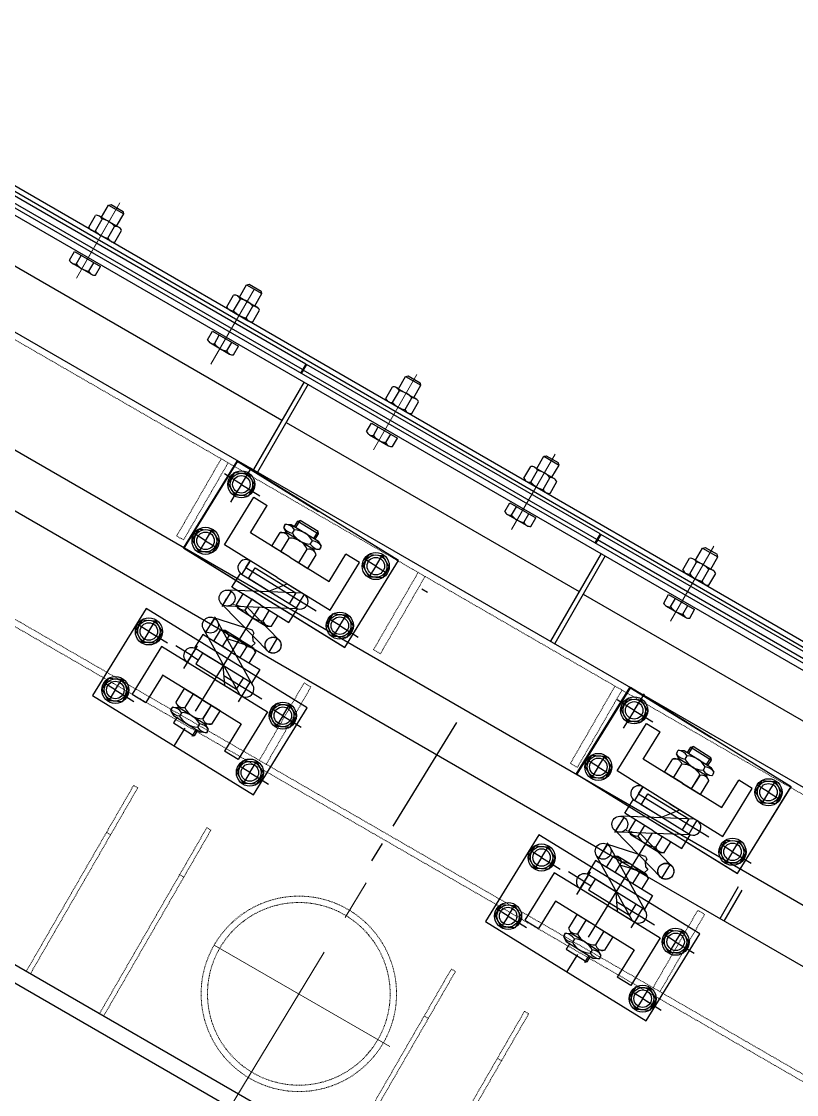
# Model space of a CAD drawing. Header units: millimetres. Extents: x 2827 to 6143, y 72 to 478.
# Drawn here: x 2987.1 to 3108.5, y 269.3 to 437.4 of the extents above; entities that cross this region are included whole.
import ezdxf

# ---------------------------------------------------------------- set-up
doc = ezdxf.new("R2010")
doc.units = ezdxf.units.MM
for name, pattern in [('ACAD_ISO02W100', [15, 12, -3]), ('CENTER', [50.8, 31.75, -6.35, 6.35, -6.35]), ('CENTER2', [28.575, 19.05, -3.175, 3.175, -3.175]), ('HIDDEN', [0.2, 0.1, -0.1])]:
    doc.linetypes.add(name, pattern=pattern)
for name, color, linetype, lineweight in [('中心线', 1, 'CENTER', 13), ('图层1', 1, 'CENTER2', 25), ('图层2', 160, 'Continuous', 25), ('尺寸线', 22, 'Continuous', 13), ('粗实线层', 7, 'Continuous', 35), ('虚线', 8, 'ACAD_ISO02W100', 13)]:
    doc.layers.add(name, color=color, linetype=linetype, lineweight=lineweight)

msp = doc.modelspace()

# ---------------------------------------------------------------- linework, layer by layer
at = {"color": 7, "linetype": 'Continuous'}
for p, q in [((3311.38, 222.77), (2940.38, 437.17)), ((3311.74, 223.43), (2941.4, 437.44)), ((2938.08, 435.9), (3310.4, 221.03)), ((2937.58, 435.04), (3309.9, 220.16)), ((3301.99, 206.4), (2916.79, 428.71)), ((3031.63, 383.76), (2985.63, 410.32)), ((3031.13, 382.9), (2985.13, 409.45)), ((2999.61, 406.76), (3000.71, 408.67)), ((3000.71, 408.67), (3001.12, 408.77)), ((3000.71, 408.67), (3003.1, 407.32)), ((3001.12, 408.77), (3002.99, 407.69)), ((2997.62, 405.23), (2998.67, 407.06)), ((2999.31, 406.93), (3002.32, 405.19)), ((3001.99, 405.38), (3003.1, 407.32)), ((3003.1, 407.32), (3002.99, 407.69)), ((2998.68, 404.62), (2999.73, 406.45)), ((3000.63, 403.49), (3001.68, 405.32)), ((2998.04, 404.75), (3001.06, 403.01)), ((3001.69, 402.88), (3002.75, 404.71)), ((2982, 401.46), (3027.9, 374.97)), ((2994.6, 400.05), (2995.38, 401.39)), ((2995.38, 401.39), (2999.45, 399.04)), ((2995.67, 399.44), (2996.44, 400.78)), ((2995.03, 399.57), (2998.05, 397.83)), ((2997.62, 398.32), (2998.39, 399.65)), ((2998.68, 397.7), (2999.45, 399.04)), ((3293.99, 192.54), (2941.91, 395.73)), ((3021.25, 394.27), (3022.35, 396.18)), ((3022.35, 396.18), (3022.76, 396.28)), ((3022.35, 396.18), (3024.75, 394.83)), ((3022.76, 396.28), (3024.64, 395.2)), ((3024.75, 394.83), (3024.64, 395.2)), ((3019.26, 392.74), (3020.32, 394.57)), ((3020.32, 392.13), (3021.38, 393.95)), ((3020.95, 394.44), (3023.96, 392.7)), ((3023.63, 392.89), (3024.75, 394.83)), ((3019.69, 392.25), (3022.7, 390.51)), ((3022.27, 391), (3023.33, 392.83)), ((3023.34, 390.39), (3024.39, 392.22)), ((3082.12, 305.18), (2936.83, 389.1)), ((3016.25, 387.56), (3017.02, 388.9)), ((3017.02, 388.9), (3021.1, 386.55)), ((3016.68, 387.08), (3019.69, 385.34)), ((3017.31, 386.95), (3018.08, 388.29)), ((3019.26, 385.82), (3020.03, 387.16)), ((3020.32, 385.21), (3021.1, 386.55)), ((3031.63, 383.76), (3030.82, 382.35)), ((3031.74, 383.7), (3030.93, 382.29)), ((3077.74, 357.14), (3031.74, 383.7)), ((3077.24, 356.27), (3031.24, 382.83)), ((3046.16, 379.89), (3047.26, 381.8)), ((3047.26, 381.8), (3047.67, 381.91)), ((3047.26, 381.8), (3049.66, 380.45)), ((3047.67, 381.91), (3049.55, 380.82)), ((3031.36, 380.97), (3023.43, 367.23)), ((3032.01, 380.6), (3024.08, 366.85)), ((3044.17, 378.36), (3045.23, 380.19)), ((3045.86, 380.06), (3048.87, 378.33)), ((3048.54, 378.52), (3049.66, 380.45)), ((3049.66, 380.45), (3049.55, 380.82)), ((3045.23, 377.75), (3046.29, 379.58)), ((3047.18, 376.62), (3048.24, 378.45)), ((3044.6, 377.88), (3047.61, 376.14)), ((3048.24, 376.01), (3049.3, 377.84)), ((3028.55, 374.6), (3074.45, 348.11)), ((3041.16, 373.19), (3041.93, 374.52)), ((3041.93, 374.52), (3046.01, 372.17)), ((3042.22, 372.57), (3042.99, 373.91)), ((3041.59, 372.7), (3044.6, 370.96)), ((3044.17, 371.45), (3044.94, 372.79)), ((3045.23, 370.83), (3046.01, 372.17)), ((3067.81, 367.4), (3068.91, 369.31)), ((3068.91, 369.31), (3069.32, 369.41)), ((3068.91, 369.31), (3071.31, 367.95)), ((3069.32, 369.41), (3071.2, 368.33)), ((3071.31, 367.95), (3071.2, 368.33)), ((3065.82, 365.87), (3066.88, 367.7)), ((3066.88, 365.25), (3067.94, 367.08)), ((3067.51, 367.57), (3070.53, 365.83)), ((3070.19, 366.02), (3071.31, 367.95)), ((3066.25, 365.38), (3069.26, 363.64)), ((3068.83, 364.13), (3069.89, 365.96)), ((3069.9, 363.51), (3070.95, 365.34)), ((3062.81, 360.69), (3063.58, 362.03)), ((3063.58, 362.03), (3067.66, 359.68)), ((3063.24, 360.21), (3066.25, 358.47)), ((3063.87, 360.08), (3064.65, 361.41)), ((3065.82, 358.95), (3066.6, 360.29)), ((3066.89, 358.34), (3067.66, 359.68)), ((3077.74, 357.14), (3076.93, 355.73)), ((3077.85, 357.08), (3077.04, 355.67)), ((3123.85, 330.52), (3077.85, 357.08)), ((3123.35, 329.65), (3077.35, 356.21)), ((3092.71, 353.02), (3093.82, 354.93)), ((3093.82, 354.93), (3094.23, 355.04)), ((3093.82, 354.93), (3096.21, 353.58)), ((3094.23, 355.04), (3096.1, 353.96)), ((3077.91, 354.1), (3069.98, 340.35)), ((3078.56, 353.72), (3070.63, 339.98)), ((3090.72, 351.5), (3091.78, 353.33)), ((3092.41, 353.2), (3095.43, 351.46)), ((3095.1, 351.65), (3096.21, 353.58)), ((3096.21, 353.58), (3096.1, 353.96)), ((3091.79, 350.88), (3092.84, 352.71)), ((3093.74, 349.76), (3094.79, 351.59)), ((3091.15, 351.01), (3094.16, 349.27)), ((3094.8, 349.14), (3095.86, 350.97)), ((3075.1, 347.73), (3121.01, 321.24)), ((3087.71, 346.32), (3088.49, 347.66)), ((3088.49, 347.66), (3092.56, 345.3)), ((3088.78, 345.71), (3089.55, 347.04)), ((3088.14, 345.83), (3091.15, 344.1)), ((3090.73, 344.58), (3091.5, 345.92)), ((3091.79, 343.97), (3092.56, 345.3)), ((3205.46, 160.07), (2948.8, 308.26)), ((3128.93, 278.18), (3082.12, 305.18)), ((3096.56, 296.88), (3099.45, 301.9)), ((3097.21, 296.5), (3099.99, 301.32))]:
    msp.add_line(p, q, dxfattribs=at)
for p, q in [((3018.87, 355.45), (3023.47, 362.9)), ((3023.03, 357.43), (3025.59, 361.58)), ((3023.47, 362.9), (3025.59, 361.58)), ((3028.28, 358.4), (3028.12, 358.14)), ((3028.12, 358.14), (3028.56, 357.35)), ((3028.2, 358.45), (3028.2, 358.45)), ((3028.28, 358.4), (3028.45, 358.67)), ((3028.45, 358.67), (3029.35, 358.63)), ((3029.35, 358.63), (3033.6, 356)), ((3029.88, 358.3), (3030.4, 359.15)), ((3030.09, 358.17), (3029.88, 358.3)), ((3030.09, 358.17), (3030.76, 359.24)), ((3030.4, 359.15), (3030.76, 359.24)), ((3030.4, 359.15), (3033.63, 357.16)), ((3033.55, 357.52), (3030.76, 359.24)), ((3022.95, 357.3), (3023.03, 357.43)), ((3029.12, 353.5), (3022.95, 357.3)), ((3026.3, 355.24), (3027.63, 357.36)), ((3027.63, 357.36), (3028.56, 357.35)), ((3027.71, 354.37), (3029.04, 356.49)), ((3027.71, 354.37), (3029.04, 356.49)), ((3030.7, 356.05), (3028.56, 357.35)), ((3029.53, 357.27), (3029.86, 357.8)), ((3032.89, 356.44), (3033.55, 357.52)), ((3032.89, 356.44), (3033.1, 356.31)), ((3033.1, 356.31), (3033.63, 357.16)), ((3033.63, 357.16), (3033.55, 357.52)), ((3027.15, 350.31), (3018.87, 355.45)), ((3029.11, 353.51), (3026.29, 355.25)), ((3029.12, 353.5), (3026.3, 355.24)), ((3030.54, 352.63), (3031.86, 354.76)), ((3030.7, 356.05), (3032.83, 354.75)), ((3032.33, 355.54), (3032.66, 356.07)), ((3033.25, 353.89), (3032.83, 354.75)), ((3033.75, 354.69), (3032.83, 354.75)), ((3034.08, 355.23), (3033.6, 356)), ((3033.92, 354.96), (3033.75, 354.69)), ((3033.92, 354.96), (3034.08, 355.23)), ((3029.11, 353.51), (3027.69, 354.38)), ((3027.69, 354.38), (3027.7, 354.38)), ((3029.12, 353.5), (3027.71, 354.37)), ((3029.11, 353.51), (3035.28, 349.7)), ((3029.12, 353.5), (3029.12, 353.5)), ((3029.12, 353.5), (3031.94, 351.76)), ((3029.12, 353.5), (3030.54, 352.63)), ((3030.54, 352.63), (3031.87, 354.74)), ((3031.94, 351.76), (3033.25, 353.89)), ((3033.69, 354.7), (3033.69, 354.7)), ((3035.28, 349.7), (3037.93, 353.97)), ((3040.05, 352.66), (3037.93, 353.97)), ((3022.65, 350.15), (3023.69, 351.86)), ((3023.69, 351.86), (3030.08, 347.92)), ((3035.44, 345.19), (3040.05, 352.66)), ((3020.06, 348.81), (3021.38, 350.94)), ((3030.09, 345.56), (3021.58, 350.82)), ((3025.84, 348.18), (3022.65, 350.15)), ((3027.15, 350.31), (3027.15, 350.31)), ((3027.15, 350.31), (3035.44, 345.19)), ((3027.15, 350.31), (3031.41, 347.68)), ((3031.1, 347.87), (3019.45, 348.33)), ((3024.53, 346.05), (3020.06, 348.81)), ((3025.84, 348.18), (3028.7, 349.35)), ((3021.77, 347.76), (3020.71, 346.06)), ((3024.53, 346.05), (3021.77, 347.76)), ((3023.15, 346.91), (3022.1, 345.21)), ((3024.53, 346.05), (3023.15, 346.91)), ((3025.18, 347.11), (3025.17, 347.09)), ((3025.18, 347.11), (3025.18, 347.11)), ((3025.72, 347.99), (3025.72, 347.99)), ((3030.08, 347.92), (3029.05, 346.21)), ((3025.83, 338.65), (3018.54, 346.09)), ((3030.31, 345.41), (3019.19, 345.84)), ((3021.08, 345.39), (3020.71, 346.06)), ((3023.29, 344.03), (3021.08, 345.39)), ((3022.41, 345.72), (3027.45, 340.52)), ((3024.53, 346.05), (3028.99, 343.29)), ((3024.53, 346.05), (3025.91, 345.2)), ((3025.91, 345.2), (3024.88, 343.52)), ((3028.99, 343.29), (3030.31, 345.41)), ((3030.09, 345.56), (3030.09, 345.56)), ((3030.31, 345.41), (3030.33, 345.44)), ((3030.31, 345.41), (3030.45, 345.4)), ((3023.29, 342.05), (3017.24, 343.99)), ((3023.13, 333.77), (3017.76, 343.51)), ((3023.29, 344.03), (3025.5, 342.67)), ((3023.49, 344.37), (3023.5, 344.36)), ((3026.27, 342.68), (3027.32, 344.38)), ((3029.44, 344.49), (3029.42, 344.46)), ((3015.5, 341.4), (3014.18, 339.28)), ((3019.96, 338.65), (3015.5, 341.4)), ((3021.29, 331.97), (3015.65, 342.17)), ((3015.94, 341.66), (3015.93, 341.67)), ((3015.93, 341.65), (3015.94, 341.66)), ((3017.2, 340.35), (3018.25, 342.06)), ((3019, 342.03), (3018.25, 342.06)), ((3021.21, 340.67), (3019, 342.03)), ((3023.29, 342.04), (3023.29, 342.05)), ((3025.5, 342.67), (3026.27, 342.68)), ((3026.26, 342.68), (3026.27, 342.68)), ((3019.96, 338.65), (3017.2, 340.35)), ((3018.58, 339.5), (3019.62, 341.2)), ((3020.93, 340.18), (3019.31, 340.69)), ((3020.91, 340.19), (3021, 340.33)), ((3020.91, 340.19), (3023.13, 339.49)), ((3021, 340.33), (3021.01, 340.33)), ((3021.21, 340.67), (3023.42, 339.3)), ((3027.17, 340.81), (3026.59, 340.99)), ((3027.17, 340.81), (3027.15, 340.77)), ((3009.02, 339.49), (3004.43, 332.05)), ((3017.34, 334.4), (3009.02, 339.49)), ((3022.9, 333.9), (3014.38, 339.15)), ((3015.46, 338.49), (3014.4, 336.8)), ((3018.65, 336.52), (3015.46, 338.49)), ((3019.96, 338.65), (3018.58, 339.5)), ((3019.96, 338.65), (3024.44, 335.9)), ((3019.96, 338.65), (3021.35, 337.8)), ((3021.35, 337.8), (3022.38, 339.47)), ((3023.76, 338.61), (3022.71, 336.91)), ((3023.42, 339.3), (3023.76, 338.61)), ((3023.76, 338.61), (3023.76, 338.61)), ((3025.83, 338.64), (3026.21, 338.52)), ((3014.4, 336.8), (3020.78, 332.85)), ((3018.77, 336.71), (3018.65, 336.52)), ((3018.65, 336.52), (3018.77, 336.71)), ((3018.65, 336.52), (3018.89, 333.44)), ((3018.77, 336.71), (3018.76, 336.72)), ((3019.31, 337.59), (3019.32, 337.62)), ((3019.31, 337.59), (3019.31, 337.59)), ((3009.12, 334.89), (3006.56, 330.73)), ((3009.2, 335.01), (3009.12, 334.89)), ((3015.37, 331.21), (3009.2, 335.01)), ((3024.44, 335.9), (3023.13, 333.77)), ((3012.55, 332.95), (3011.25, 330.81)), ((3015.35, 331.22), (3012.53, 332.95)), ((3015.37, 331.21), (3012.55, 332.95)), ((3017.33, 334.4), (3025.63, 329.28)), ((3017.34, 334.4), (3017.34, 334.4)), ((3017.34, 334.4), (3021.59, 331.77)), ((3020.78, 332.85), (3021.85, 334.54)), ((3022.9, 333.9), (3022.9, 333.9)), ((3023.13, 333.77), (3023.11, 333.74)), ((3023.13, 333.77), (3023.2, 333.65)), ((3004.43, 332.05), (3006.56, 330.73)), ((3013.96, 332.08), (3012.66, 329.94)), ((3013.96, 332.08), (3012.66, 329.94)), ((3015.35, 331.22), (3013.94, 332.09)), ((3013.94, 332.09), (3013.94, 332.09)), ((3015.37, 331.21), (3013.96, 332.08)), ((3015.35, 331.22), (3021.52, 327.41)), ((3010.6, 329.76), (3010.44, 329.49)), ((3010.52, 329.81), (3010.52, 329.81)), ((3010.6, 329.76), (3010.77, 330.02)), ((3010.77, 330.02), (3011.67, 329.98)), ((3011.25, 330.81), (3011.67, 329.98)), ((3013.79, 328.65), (3011.67, 329.98)), ((3015.37, 331.21), (3015.37, 331.21)), ((3015.37, 331.21), (3018.19, 329.47)), ((3015.37, 331.21), (3016.78, 330.33)), ((3016.78, 330.33), (3015.46, 328.2)), ((3016.78, 330.33), (3015.49, 328.2)), ((3010.44, 329.49), (3010.89, 328.7)), ((3010.89, 328.7), (3015.14, 326.08)), ((3011.41, 328.38), (3010.89, 327.53)), ((3011.63, 328.25), (3011.41, 328.38)), ((3012.18, 329.15), (3011.85, 328.62)), ((3013.79, 328.65), (3015.91, 327.33)), ((3018.19, 329.47), (3016.87, 327.34)), ((3025.63, 329.28), (3021.02, 321.81)), ((3010.89, 327.53), (3014.12, 325.53)), ((3014.43, 326.52), (3013.76, 325.44)), ((3014.64, 326.39), (3014.12, 325.53)), ((3014.43, 326.52), (3014.64, 326.39)), ((3014.98, 327.42), (3014.66, 326.89)), ((3016.87, 327.34), (3015.91, 327.33)), ((3016.38, 326.53), (3015.91, 327.33)), ((3016.21, 326.26), (3016.05, 326)), ((3016.21, 326.26), (3016.38, 326.53)), ((3016.34, 326.59), (3016.34, 326.58)), ((3021.52, 327.41), (3018.89, 323.12)), ((3080.42, 320.03), (3085.01, 327.47)), ((3085.01, 327.47), (3087.14, 326.16)), ((3014.12, 325.53), (3013.76, 325.44)), ((3016.05, 326), (3015.14, 326.08)), ((3084.58, 322), (3087.14, 326.16)), ((3021.02, 321.81), (3018.89, 323.12)), ((3089.83, 322.98), (3089.66, 322.71)), ((3089.75, 323.03), (3089.75, 323.03)), ((3089.83, 322.98), (3089.99, 323.25)), ((3089.99, 323.25), (3090.9, 323.2)), ((3090.9, 323.2), (3095.15, 320.58)), ((3091.43, 322.88), (3091.95, 323.73)), ((3091.64, 322.74), (3091.43, 322.88)), ((3091.64, 322.74), (3092.31, 323.82)), ((3091.95, 323.73), (3092.31, 323.82)), ((3091.95, 323.73), (3095.18, 321.73)), ((3095.1, 322.09), (3092.31, 323.82)), ((3084.5, 321.88), (3084.58, 322)), ((3090.67, 318.07), (3084.5, 321.88)), ((3087.85, 319.81), (3089.17, 321.93)), ((3089.17, 321.93), (3090.11, 321.92)), ((3089.66, 322.71), (3090.11, 321.92)), ((3092.25, 320.63), (3090.11, 321.92)), ((3091.07, 321.84), (3091.41, 322.37)), ((3094.44, 321.02), (3095.1, 322.09)), ((3094.65, 320.89), (3095.18, 321.73)), ((3095.18, 321.73), (3095.1, 322.09)), ((3088.7, 314.88), (3080.42, 320.03)), ((3090.65, 318.08), (3087.84, 319.82)), ((3090.67, 318.07), (3087.85, 319.81)), ((3089.26, 318.94), (3090.58, 321.06)), ((3089.26, 318.94), (3090.58, 321.06)), ((3092.25, 320.63), (3094.38, 319.33)), ((3093.88, 320.11), (3094.21, 320.64)), ((3094.44, 321.02), (3094.65, 320.89)), ((3095.63, 319.8), (3095.15, 320.58)), ((3095.46, 319.54), (3095.3, 319.27)), ((3095.46, 319.54), (3095.63, 319.8)), ((3090.65, 318.08), (3089.24, 318.95)), ((3089.24, 318.95), (3089.24, 318.95)), ((3090.67, 318.07), (3089.26, 318.94)), ((3090.65, 318.08), (3096.82, 314.27)), ((3090.67, 318.07), (3090.67, 318.07)), ((3090.67, 318.07), (3093.49, 316.33)), ((3090.67, 318.07), (3092.08, 317.2)), ((3092.08, 317.2), (3093.4, 319.34)), ((3092.08, 317.2), (3093.41, 319.32)), ((3093.49, 316.33), (3094.8, 318.46)), ((3094.8, 318.46), (3094.38, 319.33)), ((3095.3, 319.27), (3094.38, 319.33)), ((3095.23, 319.28), (3095.24, 319.27)), ((3096.82, 314.27), (3099.47, 318.55)), ((3101.6, 317.24), (3099.47, 318.55)), ((3084.2, 314.72), (3085.24, 316.43)), ((3085.24, 316.43), (3091.63, 312.5)), ((3096.99, 309.77), (3101.6, 317.24)), ((3081.61, 313.39), (3082.92, 315.51)), ((3091.64, 310.13), (3083.13, 315.39)), ((3087.39, 312.76), (3084.2, 314.72)), ((3088.69, 314.89), (3096.99, 309.77)), ((3088.7, 314.88), (3088.7, 314.88)), ((3088.7, 314.88), (3092.96, 312.26)), ((3092.64, 312.44), (3081, 312.91)), ((3086.08, 310.63), (3081.61, 313.39)), ((3087.39, 312.76), (3090.25, 313.92)), ((3083.31, 312.33), (3082.26, 310.63)), ((3086.08, 310.63), (3083.31, 312.33)), ((3084.69, 311.48), (3083.65, 309.79)), ((3086.08, 310.63), (3084.69, 311.48)), ((3086.73, 311.69), (3086.71, 311.66)), ((3086.73, 311.69), (3086.73, 311.69)), ((3087.27, 312.57), (3087.27, 312.57)), ((3091.63, 312.5), (3090.59, 310.78)), ((3087.38, 303.22), (3080.09, 310.66)), ((3091.86, 309.98), (3080.74, 310.42)), ((3082.62, 309.97), (3082.26, 310.63)), ((3084.84, 308.6), (3082.62, 309.97)), ((3083.96, 310.29), (3088.99, 305.1)), ((3086.08, 310.63), (3090.54, 307.86)), ((3086.08, 310.63), (3087.46, 309.77)), ((3087.46, 309.77), (3086.43, 308.09)), ((3090.54, 307.86), (3091.86, 309.98)), ((3091.64, 310.13), (3091.64, 310.13)), ((3091.86, 309.98), (3091.88, 310.01)), ((3091.86, 309.98), (3092, 309.98)), ((3084.83, 306.63), (3078.79, 308.56)), ((3084.68, 298.35), (3079.3, 308.09)), ((3084.83, 308.61), (3087.05, 307.24)), ((3085.04, 308.94), (3085.04, 308.94)), ((3087.81, 307.25), (3088.87, 308.95)), ((3090.99, 309.06), (3090.97, 309.04)), ((3082.83, 296.54), (3077.2, 306.74)), ((3077.48, 306.23), (3077.48, 306.24)), ((3077.48, 306.23), (3077.48, 306.23)), ((3078.74, 304.93), (3079.79, 306.63)), ((3080.55, 306.61), (3079.79, 306.63)), ((3082.76, 305.24), (3080.55, 306.61)), ((3084.84, 306.62), (3084.83, 306.63)), ((3087.05, 307.24), (3087.81, 307.25)), ((3087.81, 307.25), (3087.81, 307.25)), ((3077.04, 305.98), (3075.73, 303.85)), ((3081.51, 303.22), (3077.04, 305.98)), ((3081.51, 303.22), (3078.74, 304.93)), ((3080.12, 304.08), (3081.17, 305.77)), ((3082.48, 304.76), (3080.86, 305.27)), ((3082.46, 304.76), (3082.55, 304.91)), ((3082.46, 304.76), (3084.67, 304.07)), ((3082.55, 304.91), (3082.55, 304.91)), ((3082.76, 305.24), (3084.97, 303.88)), ((3088.71, 305.38), (3088.14, 305.57)), ((3088.72, 305.39), (3088.69, 305.35)), ((3070.57, 304.07), (3065.98, 296.62)), ((3078.88, 298.97), (3070.57, 304.07)), ((3084.44, 298.48), (3075.93, 303.72)), ((3077, 303.07), (3075.95, 301.37)), ((3080.19, 301.1), (3077, 303.07)), ((3081.51, 303.22), (3080.12, 304.08)), ((3081.51, 303.22), (3085.98, 300.48)), ((3081.51, 303.22), (3082.89, 302.37)), ((3082.89, 302.37), (3083.93, 304.05)), ((3085.3, 303.19), (3084.26, 301.48)), ((3084.97, 303.88), (3085.3, 303.19)), ((3085.3, 303.19), (3085.3, 303.19)), ((3087.38, 303.22), (3087.76, 303.1)), ((3075.95, 301.37), (3082.33, 297.43)), ((3080.31, 301.29), (3080.19, 301.1)), ((3080.19, 301.1), (3080.31, 301.29)), ((3080.19, 301.1), (3080.43, 298.02)), ((3080.31, 301.29), (3080.31, 301.29)), ((3080.85, 302.16), (3080.87, 302.19)), ((3080.85, 302.16), (3080.85, 302.16)), ((3070.67, 299.46), (3068.1, 295.31)), ((3070.75, 299.59), (3070.67, 299.46)), ((3076.91, 295.78), (3070.75, 299.59)), ((3085.98, 300.48), (3084.68, 298.35)), ((3078.88, 298.98), (3087.17, 293.86)), ((3078.88, 298.97), (3078.88, 298.97)), ((3078.88, 298.97), (3083.14, 296.35)), ((3082.33, 297.43), (3083.39, 299.12)), ((3084.44, 298.48), (3084.44, 298.48)), ((3084.68, 298.35), (3084.66, 298.32)), ((3084.68, 298.35), (3084.74, 298.23)), ((3065.98, 296.62), (3068.1, 295.31)), ((3074.1, 297.52), (3072.79, 295.39)), ((3076.9, 295.79), (3074.08, 297.53)), ((3076.91, 295.78), (3074.1, 297.52)), ((3075.5, 296.65), (3074.2, 294.52)), ((3075.5, 296.65), (3074.2, 294.52)), ((3076.9, 295.79), (3075.49, 296.66)), ((3075.49, 296.66), (3075.49, 296.66)), ((3076.91, 295.78), (3075.5, 296.65)), ((3072.15, 294.33), (3071.99, 294.07)), ((3072.07, 294.38), (3072.07, 294.38)), ((3072.15, 294.33), (3072.32, 294.6)), ((3072.32, 294.6), (3073.22, 294.55)), ((3072.79, 295.39), (3073.22, 294.55)), ((3075.34, 293.23), (3073.22, 294.55)), ((3076.9, 295.79), (3083.07, 291.98)), ((3076.91, 295.78), (3076.91, 295.78)), ((3076.91, 295.78), (3079.73, 294.04)), ((3076.91, 295.78), (3078.33, 294.91)), ((3078.33, 294.91), (3077.01, 292.77)), ((3078.33, 294.91), (3077.03, 292.77)), ((3071.99, 294.07), (3072.43, 293.28)), ((3072.43, 293.28), (3076.69, 290.65)), ((3072.96, 292.95), (3072.43, 292.1)), ((3073.17, 292.82), (3072.96, 292.95)), ((3073.73, 293.73), (3073.4, 293.19)), ((3075.34, 293.23), (3077.46, 291.9)), ((3079.73, 294.04), (3078.42, 291.91)), ((3087.17, 293.86), (3082.56, 286.39)), ((3072.43, 292.1), (3075.67, 290.11)), ((3075.97, 291.09), (3075.31, 290.02)), ((3076.19, 290.96), (3075.67, 290.11)), ((3075.97, 291.09), (3076.19, 290.96)), ((3076.53, 292), (3076.2, 291.47)), ((3078.42, 291.91), (3077.46, 291.9)), ((3077.92, 291.11), (3077.46, 291.9)), ((3077.76, 290.84), (3077.92, 291.11)), ((3077.89, 291.16), (3077.89, 291.16)), ((3083.07, 291.98), (3080.44, 287.7)), ((3075.67, 290.11), (3075.31, 290.02)), ((3077.59, 290.57), (3076.69, 290.65)), ((3077.76, 290.84), (3077.59, 290.57)), ((3082.56, 286.39), (3080.44, 287.7))]:
    msp.add_line(p, q)
for points in [[(3044.89, 353.71), (3046.08, 352.98), (3037.68, 339.36), (3012.47, 354.92), (3020.87, 368.54), (3033.62, 360.67)], [(3023.29, 342.04), (3023.5, 341.62), (3023.27, 341.19), (3023.32, 340.39), (3023.68, 340.01), (3023.12, 339.49)], [(3106.44, 318.29), (3107.63, 317.56), (3099.23, 303.94), (3074.02, 319.5), (3082.42, 333.11), (3095.17, 325.24)], [(3084.84, 306.62), (3085.05, 306.19), (3084.81, 305.76), (3084.86, 304.97), (3085.23, 304.59), (3084.67, 304.06)]]:
    msp.add_lwpolyline(points)
for points in [[(3012.54, 354.92), (3037.75, 339.36), (3046.15, 352.98), (3020.94, 368.54)], [(2998.22, 331.84), (3023.44, 316.28), (3031.84, 329.9), (3006.63, 345.45)], [(3074.08, 319.49), (3099.3, 303.94), (3107.7, 317.55), (3082.49, 333.11)], [(3059.77, 296.41), (3084.98, 280.85), (3093.39, 294.47), (3068.17, 310.03)]]:
    msp.add_lwpolyline(points, close=True)
for centre, radius in [((3021.54, 364.92), 2.12), ((3021.54, 364.92), 1.37), ((3015.92, 356.07), 2.12), ((3015.92, 356.07), 1.37), ((3042.6, 352.11), 2.12), ((3042.6, 352.11), 1.37), ((3019.29, 347.09), 1.25), ((3036.96, 342.78), 2.12), ((3007.04, 341.87), 2.12), ((3007.04, 341.87), 1.37), ((3016.68, 342.87), 1.25), ((3036.96, 342.78), 1.37), ((3026.49, 339.71), 1.25), ((3026.51, 339.74), 1.25), ((3001.78, 332.7), 2.12), ((3001.78, 332.7), 1.37), ((3083.09, 329.5), 2.12), ((3028.03, 328.67), 2.12), ((3028.03, 328.67), 1.37), ((3083.09, 329.5), 1.37), ((3022.87, 319.76), 2.12), ((3022.87, 319.76), 1.37), ((3077.47, 320.65), 2.12), ((3077.47, 320.65), 1.37), ((3104.14, 316.68), 2.12), ((3104.14, 316.68), 1.37), ((3080.84, 311.67), 1.25), ((3098.5, 307.35), 2.12), ((3068.58, 306.45), 2.12), ((3068.58, 306.45), 1.37), ((3078.23, 307.44), 1.25), ((3098.5, 307.35), 1.37), ((3088.04, 304.28), 1.25), ((3088.06, 304.32), 1.25), ((3063.33, 297.28), 2.12), ((3063.33, 297.28), 1.37), ((3089.58, 293.25), 2.12), ((3089.58, 293.25), 1.37), ((3084.42, 284.34), 2.12), ((3084.42, 284.34), 1.37)]:
    msp.add_circle(centre, radius)
for centre, radius, start, end in [((2998.83, 406.19), 0.884, 57.1299, 100.0633), ((2998.9, 406.14), 0.884, 19.9367, 62.8701), ((2998.45, 405.53), 0.884, 199.9367, 242.8701), ((2999.17, 403.17), 3.33, 60.4883, 80.2898), ((2999.12, 403.19), 3.33, 39.7102, 59.5117), ((3001.84, 404.45), 0.884, 57.1299, 100.0633), ((3001.92, 404.41), 0.884, 19.9367, 62.8701), ((2998.52, 405.49), 0.884, 237.1299, 280.0633), ((3001.24, 406.74), 3.33, 219.7102, 239.5117), ((3001.19, 406.77), 3.33, 240.4883, 260.2898), ((3001.46, 403.79), 0.884, 199.9367, 242.8701), ((3001.54, 403.75), 0.884, 237.1299, 280.0633), ((2995.44, 400.36), 0.884, 199.9367, 242.8701), ((2995.51, 400.31), 0.884, 237.1299, 280.0633), ((2998.23, 401.57), 3.33, 219.7102, 239.5117), ((2998.18, 401.6), 3.33, 240.4883, 260.2898), ((2998.45, 398.62), 0.884, 199.9367, 242.8701), ((2998.53, 398.57), 0.884, 237.1299, 280.0633), ((3020.47, 393.7), 0.884, 57.1299, 100.0633), ((3020.55, 393.65), 0.884, 19.9367, 62.8701), ((3020.82, 390.67), 3.33, 60.4883, 80.2898), ((3020.77, 390.7), 3.33, 39.7102, 59.5117), ((3020.09, 393.04), 0.884, 199.9367, 242.8701), ((3020.17, 393), 0.884, 237.1299, 280.0633), ((3022.88, 394.25), 3.33, 219.7102, 239.5117), ((3023.48, 391.96), 0.884, 57.1299, 100.0633), ((3023.56, 391.91), 0.884, 19.9367, 62.8701), ((3022.83, 394.28), 3.33, 240.4883, 260.2898), ((3023.1, 391.3), 0.884, 199.9367, 242.8701), ((3023.18, 391.26), 0.884, 237.1299, 280.0633), ((3017.08, 387.86), 0.884, 199.9367, 242.8701), ((3017.16, 387.82), 0.884, 237.1299, 280.0633), ((3019.87, 389.08), 3.33, 219.7102, 239.5117), ((3019.82, 389.1), 3.33, 240.4883, 260.2898), ((3020.09, 386.13), 0.884, 199.9367, 242.8701), ((3020.17, 386.08), 0.884, 237.1299, 280.0633), ((3045.38, 379.32), 0.884, 57.1299, 100.0633), ((3045.46, 379.28), 0.884, 19.9367, 62.8701), ((3045, 378.67), 0.884, 199.9367, 242.8701), ((3045.73, 376.3), 3.33, 60.4883, 80.2898), ((3045.68, 376.33), 3.33, 39.7102, 59.5117), ((3048.39, 377.58), 0.884, 57.1299, 100.0633), ((3048.47, 377.54), 0.884, 19.9367, 62.8701), ((3045.08, 378.62), 0.884, 237.1299, 280.0633), ((3047.79, 379.88), 3.33, 219.7102, 239.5117), ((3047.74, 379.91), 3.33, 240.4883, 260.2898), ((3048.01, 376.93), 0.884, 199.9367, 242.8701), ((3048.09, 376.88), 0.884, 237.1299, 280.0633), ((3041.99, 373.49), 0.884, 199.9367, 242.8701), ((3042.07, 373.44), 0.884, 237.1299, 280.0633), ((3044.78, 374.7), 3.33, 219.7102, 239.5117), ((3044.73, 374.73), 3.33, 240.4883, 260.2898), ((3045, 371.75), 0.884, 199.9367, 242.8701), ((3045.08, 371.71), 0.884, 237.1299, 280.0633), ((3067.03, 366.83), 0.884, 57.1299, 100.0633), ((3067.11, 366.78), 0.884, 19.9367, 62.8701), ((3067.38, 363.8), 3.33, 60.4883, 80.2898), ((3067.33, 363.83), 3.33, 39.7102, 59.5117), ((3066.65, 366.17), 0.884, 199.9367, 242.8701), ((3066.73, 366.12), 0.884, 237.1299, 280.0633), ((3069.45, 367.38), 3.33, 219.7102, 239.5117), ((3070.05, 365.09), 0.884, 57.1299, 100.0633), ((3070.12, 365.04), 0.884, 19.9367, 62.8701), ((3069.4, 367.41), 3.33, 240.4883, 260.2898), ((3069.67, 364.43), 0.884, 199.9367, 242.8701), ((3069.74, 364.39), 0.884, 237.1299, 280.0633), ((3063.64, 360.99), 0.884, 199.9367, 242.8701), ((3063.72, 360.95), 0.884, 237.1299, 280.0633), ((3066.43, 362.2), 3.33, 219.7102, 239.5117), ((3066.39, 362.23), 3.33, 240.4883, 260.2898), ((3066.66, 359.25), 0.884, 199.9367, 242.8701), ((3066.73, 359.21), 0.884, 237.1299, 280.0633), ((3091.93, 352.45), 0.884, 57.1299, 100.0633), ((3092.01, 352.41), 0.884, 19.9367, 62.8701), ((3091.56, 351.8), 0.884, 199.9367, 242.8701), ((3092.28, 349.43), 3.33, 60.4883, 80.2898), ((3092.23, 349.46), 3.33, 39.7102, 59.5117), ((3094.95, 350.72), 0.884, 57.1299, 100.0633), ((3095.02, 350.67), 0.884, 19.9367, 62.8701), ((3091.63, 351.75), 0.884, 237.1299, 280.0633), ((3094.35, 353.01), 3.33, 219.7102, 239.5117), ((3094.3, 353.04), 3.33, 240.4883, 260.2898), ((3094.57, 350.06), 0.884, 199.9367, 242.8701), ((3094.64, 350.01), 0.884, 237.1299, 280.0633), ((3088.54, 346.62), 0.884, 199.9367, 242.8701), ((3088.62, 346.58), 0.884, 237.1299, 280.0633), ((3091.34, 347.83), 3.33, 219.7102, 239.5117), ((3091.29, 347.86), 3.33, 240.4883, 260.2898), ((3091.56, 344.88), 0.884, 199.9367, 242.8701), ((3091.63, 344.84), 0.884, 237.1299, 280.0633)]:
    msp.add_arc(centre, radius, start, end, dxfattribs=at)
for centre, radius, start, end in [((3029.85, 359.38), 2.13, 215.4644, 261.1819), ((3028.32, 356.88), 1.79, 30.723, 85.9233), ((3027.82, 356.09), 1.28, 17.9731, 98.6716), ((3029.13, 353.48), 3.01, 24.8258, 91.801), ((3032.52, 358.97), 3.44, 209.7147, 266.9316), ((3029.74, 354.47), 3.33, 28.6741, 87.9722), ((3032.11, 353.58), 1.18, 14.7773, 101.888), ((3033.92, 356.6), 1.91, 213.7393, 264.9034), ((3032.42, 354.04), 2.05, 35.4999, 83.1427), ((3022.24, 351.88), 1.25, 58.3231, 238.1343), ((3022.24, 351.88), 1.25, 327.9174, 329.1718), ((3030.75, 346.62), 1.25, 237.9144, 58.3231), ((3022.1, 346.78), 1.57, 207.3898, 269.9075), ((3025.14, 347.07), 3.56, 211.4673, 265.8299), ((3026.15, 344.05), 1.37, 202.5306, 274.8636), ((3018.22, 340.49), 1.57, 26.7388, 89.2565), ((3019.32, 337.65), 3.56, 30.8163, 85.179), ((3013.73, 338.08), 1.25, 58.512, 238.3231), ((3022.48, 338.1), 1.37, 21.7827, 94.1157), ((3013.73, 338.08), 1.25, 327.4744, 328.7288), ((3022.25, 332.84), 1.25, 238.3231, 58.7319), ((3010.44, 327.92), 2.13, 35.4644, 81.1819), ((3012.46, 331.21), 1.28, 197.9747, 278.6732), ((3015.39, 331.21), 3.01, 204.8453, 271.8205), ((3011.98, 330.41), 1.79, 210.723, 265.9233), ((3014.77, 330.22), 3.33, 208.6741, 267.9722), ((3011.99, 325.72), 3.44, 29.7147, 86.9316), ((3016.63, 328.5), 1.18, 194.7583, 281.869), ((3016.36, 328.02), 2.05, 213.5036, 261.1463), ((3014.75, 325.52), 1.91, 31.7429, 82.907), ((3089.87, 321.46), 1.79, 30.723, 85.9233), ((3089.37, 320.67), 1.28, 17.9731, 98.6716), ((3091.4, 323.95), 2.13, 215.4644, 261.1819), ((3094.06, 323.55), 3.44, 209.7147, 266.9316), ((3091.29, 319.05), 3.33, 28.6741, 87.9722), ((3090.68, 318.05), 3.01, 24.8258, 91.801), ((3095.47, 321.18), 1.91, 213.7393, 264.9034), ((3093.96, 318.61), 2.05, 35.4999, 83.1427), ((3093.66, 318.16), 1.18, 14.7773, 101.888), ((3083.79, 316.45), 1.25, 58.3231, 238.1343), ((3083.79, 316.45), 1.25, 327.9174, 329.1718), ((3092.3, 311.19), 1.25, 237.9144, 58.3231), ((3083.65, 311.35), 1.57, 207.3898, 269.9075), ((3086.69, 311.65), 3.56, 211.4673, 265.8299), ((3087.7, 308.62), 1.37, 202.5306, 274.8636), ((3079.77, 305.07), 1.57, 26.7388, 89.2565), ((3080.87, 302.22), 3.56, 30.8163, 85.179), ((3075.28, 302.66), 1.25, 58.512, 238.3231), ((3084.03, 302.68), 1.37, 21.7827, 94.1157), ((3075.28, 302.66), 1.25, 327.4744, 328.7288), ((3083.8, 297.41), 1.25, 238.3231, 58.7319), ((3071.99, 292.49), 2.13, 35.4644, 81.1819), ((3074.01, 295.78), 1.28, 197.9747, 278.6732), ((3076.94, 295.78), 3.01, 204.8453, 271.8205), ((3073.53, 294.98), 1.79, 210.723, 265.9233), ((3076.32, 294.79), 3.33, 208.6741, 267.9722), ((3073.54, 290.29), 3.44, 29.7147, 86.9316), ((3078.18, 293.07), 1.18, 194.7583, 281.869), ((3077.91, 292.6), 2.05, 213.5036, 261.1463), ((3076.29, 290.1), 1.91, 31.7429, 82.907)]:
    msp.add_arc(centre, radius, start, end)
at = {"layer": '中心线'}
for p, q in [((2995.68, 397.21), (3002.49, 409)), ((2996.43, 398.51), (3001.77, 407.76)), ((3016.77, 383.76), (3023.59, 395.56)), ((3042.23, 370.33), (3049.04, 382.13)), ((3063.88, 357.83), (3070.69, 369.63)), ((3088.78, 343.46), (3095.59, 355.25)), ((3018.05, 264.5), (3042.62, 305.01)), ((3017.28, 292.74), (3047.43, 275.33))]:
    msp.add_line(p, q, dxfattribs=at)
at = {"layer": '图层1'}
for p, q in [((3019.74, 366.04), (3018.89, 366.57)), ((3021.54, 364.92), (3023.14, 367.52)), ((3021.54, 364.92), (3022.66, 366.73)), ((3021.54, 364.92), (3019.74, 366.04)), ((3021.54, 364.92), (3020.43, 363.11)), ((3021.54, 364.92), (3023.35, 363.8)), ((3021.54, 364.92), (3024.44, 363.12)), ((3020.43, 363.11), (3019.82, 362.13)), ((3033.55, 360.75), (3033.54, 360.72)), ((3033.62, 360.67), (3033.62, 360.71)), ((3015.92, 356.07), (3014.12, 357.2)), ((3015.92, 356.07), (3017.03, 357.88)), ((3031.45, 357.33), (3031.45, 357.33)), ((3015.92, 356.07), (3014.81, 354.27)), ((3015.92, 356.07), (3017.72, 354.95)), ((3030.68, 356.06), (3030.68, 356.06)), ((3029.11, 353.51), (3029.11, 353.51)), ((3033.61, 354.7), (3033.61, 354.71)), ((3042.6, 352.11), (3040.79, 353.23)), ((3042.6, 352.11), (3043.71, 353.92)), ((3022.9, 352.95), (3021.58, 350.82)), ((3022.24, 351.88), (3022.9, 352.95)), ((3022.24, 351.88), (3033.23, 345.1)), ((3042.6, 352.11), (3041.48, 350.3)), ((3042.6, 352.11), (3044.4, 350.98)), ((3020.92, 349.75), (3020.9, 349.72)), ((3019.94, 348.16), (3018.48, 345.8)), ((3050.69, 347.98), (3049.84, 348.5)), ((3018.62, 346.01), (3019.23, 347.01)), ((3025.18, 347.11), (3025.17, 347.09)), ((3030.76, 346.62), (3030.1, 345.55)), ((3030.75, 346.62), (3031.41, 347.68)), ((3024.28, 345.64), (3009.52, 321.59)), ((3007.04, 341.87), (3005.23, 342.99)), ((3007.04, 341.87), (3008.15, 343.68)), ((3015.93, 341.66), (3017.48, 344.17)), ((3017.34, 343.95), (3016.73, 342.96)), ((3029.44, 344.49), (3029.42, 344.46)), ((3036.96, 342.78), (3035.15, 343.9)), ((3036.96, 342.78), (3038.07, 344.59)), ((3007.04, 341.87), (3005.92, 340.06)), ((3007.04, 341.87), (3008.84, 340.75)), ((3007.04, 341.87), (3009.94, 340.07)), ((3033.58, 341.9), (3033.58, 341.93)), ((3036.96, 342.78), (3035.84, 340.97)), ((3036.96, 342.78), (3038.76, 341.65)), ((3036.96, 342.78), (3039.86, 340.97)), ((3027.17, 340.81), (3025.83, 338.64)), ((3027.15, 340.77), (3027.17, 340.81)), ((3013.73, 338.08), (3011.24, 339.62)), ((3013.73, 338.08), (3012.49, 336.07)), ((3013.06, 337.02), (3014.38, 339.15)), ((3013.73, 338.08), (3013.07, 337.01)), ((3013.73, 338.08), (3014.68, 339.61)), ((3013.73, 338.08), (3014.79, 337.43)), ((3025.83, 338.64), (3025.85, 338.68)), ((3017.98, 335.46), (3018.02, 335.44)), ((3018.77, 334.97), (3024.72, 331.3)), ((3001.78, 332.7), (2999.98, 333.82)), ((3001.78, 332.7), (3002.9, 334.51)), ((3022.24, 332.83), (3022.91, 333.9)), ((3001.78, 332.7), (3000.67, 330.89)), ((3001.78, 332.7), (3003.59, 331.58)), ((3001.78, 332.7), (3004.68, 330.9)), ((3022.25, 332.84), (3021.04, 330.86)), ((3022.25, 332.84), (3021.6, 331.77)), ((3083.09, 329.5), (3084.69, 332.1)), ((3083.09, 329.5), (3084.2, 331.3)), ((3028.03, 328.67), (3026.22, 329.8)), ((3028.03, 328.67), (3029.14, 330.48)), ((3081.28, 330.62), (3080.44, 331.14)), ((3083.09, 329.5), (3081.28, 330.62)), ((3028.03, 328.67), (3026.91, 326.86)), ((3028.03, 328.67), (3029.83, 327.55)), ((3028.03, 328.67), (3030.93, 326.87)), ((3083.09, 329.5), (3081.97, 327.69)), ((3083.09, 329.5), (3084.89, 328.37)), ((3083.09, 329.5), (3085.99, 327.69)), ((3055.23, 327.58), (3040.47, 303.53)), ((3081.97, 327.69), (3081.37, 326.71)), ((3095.1, 325.33), (3095.08, 325.3)), ((3095.17, 325.24), (3095.17, 325.28)), ((3022.87, 319.76), (3023.98, 321.57)), ((3077.47, 320.65), (3075.66, 321.77)), ((3077.47, 320.65), (3078.58, 322.46)), ((3093, 321.9), (3093, 321.9)), ((3022.87, 319.76), (3021.07, 320.89)), ((3022.87, 319.76), (3021.76, 317.95)), ((3022.87, 319.76), (3024.68, 318.64)), ((3022.87, 319.76), (3025.77, 317.96)), ((3077.47, 320.65), (3076.35, 318.84)), ((3077.47, 320.65), (3079.27, 319.53)), ((3092.22, 320.64), (3092.22, 320.64)), ((3090.65, 318.08), (3090.65, 318.08)), ((3095.16, 319.28), (3095.16, 319.29)), ((3104.14, 316.68), (3102.34, 317.8)), ((3104.14, 316.68), (3105.26, 318.49)), ((3084.44, 317.53), (3083.13, 315.39)), ((3083.79, 316.45), (3084.45, 317.52)), ((3083.79, 316.45), (3094.78, 309.67)), ((3104.14, 316.68), (3103.03, 314.87)), ((3104.14, 316.68), (3105.95, 315.56)), ((3081.49, 312.73), (3080.03, 310.38)), ((3082.47, 314.32), (3082.45, 314.29)), ((3080.16, 310.59), (3080.78, 311.59)), ((3086.73, 311.69), (3086.71, 311.66)), ((3092.3, 311.2), (3091.64, 310.13)), ((3092.3, 311.19), (3092.96, 312.25)), ((3085.83, 310.22), (3071.07, 286.17)), ((3068.58, 306.45), (3069.7, 308.26)), ((3077.48, 306.24), (3079.02, 308.74)), ((3078.89, 308.53), (3078.28, 307.53)), ((3090.99, 309.06), (3090.97, 309.04)), ((3098.5, 307.35), (3096.7, 308.47)), ((3098.5, 307.35), (3099.62, 309.16)), ((3068.58, 306.45), (3066.78, 307.57)), ((3068.58, 306.45), (3067.47, 304.64)), ((3068.58, 306.45), (3070.39, 305.32)), ((3068.58, 306.45), (3071.49, 304.64)), ((3095.13, 306.47), (3095.13, 306.51)), ((3098.5, 307.35), (3097.39, 305.54)), ((3098.5, 307.35), (3100.31, 306.23)), ((3098.5, 307.35), (3101.41, 305.55)), ((3088.72, 305.39), (3087.38, 303.22)), ((3088.69, 305.35), (3088.72, 305.39)), ((3075.28, 302.66), (3072.79, 304.19)), ((3075.28, 302.66), (3074.03, 300.65)), ((3074.61, 301.59), (3075.93, 303.73)), ((3075.28, 302.66), (3074.62, 301.59)), ((3075.28, 302.66), (3076.23, 304.19)), ((3075.28, 302.66), (3076.34, 302)), ((3087.38, 303.22), (3087.4, 303.25)), ((3079.53, 300.03), (3079.56, 300.01)), ((3080.31, 299.55), (3086.26, 295.88)), ((3063.33, 297.28), (3061.52, 298.4)), ((3063.33, 297.28), (3064.44, 299.08)), ((3083.79, 297.4), (3084.45, 298.47)), ((3063.33, 297.28), (3062.21, 295.47)), ((3063.33, 297.28), (3065.13, 296.15)), ((3063.33, 297.28), (3066.23, 295.47)), ((3083.8, 297.41), (3082.59, 295.44)), ((3083.8, 297.41), (3083.14, 296.34)), ((3089.58, 293.25), (3087.77, 294.37)), ((3089.58, 293.25), (3090.69, 295.06)), ((3089.58, 293.25), (3088.46, 291.44)), ((3089.58, 293.25), (3091.38, 292.13)), ((3089.58, 293.25), (3092.48, 291.44)), ((3084.42, 284.34), (3085.53, 286.15)), ((3084.42, 284.34), (3082.61, 285.46)), ((3084.42, 284.34), (3083.3, 282.53)), ((3084.42, 284.34), (3086.22, 283.22)), ((3084.42, 284.34), (3087.32, 282.53))]:
    msp.add_line(p, q, dxfattribs=at)
at = {"layer": '图层2'}
for p, q in [((3020.48, 366.76), (3019.44, 365.05)), ((3019.95, 365.91), (3020.48, 366.76)), ((3020.48, 366.76), (3022.58, 366.6)), ((3022.58, 366.6), (3023.66, 364.77)), ((3019.44, 365.05), (3020.49, 363.21)), ((3019.74, 366.04), (3019.95, 365.91)), ((3022.6, 363.08), (3020.49, 363.21)), ((3023.66, 364.78), (3022.6, 363.08)), ((3023.13, 363.93), (3023.66, 364.78)), ((3023.35, 363.8), (3023.13, 363.93)), ((3014.86, 357.91), (3013.82, 356.2)), ((3014.12, 357.2), (3014.33, 357.07)), ((3014.33, 357.07), (3014.86, 357.91)), ((3014.86, 357.91), (3016.96, 357.75)), ((3016.96, 357.75), (3018.04, 355.93)), ((3013.82, 356.2), (3014.87, 354.36)), ((3018.04, 355.93), (3016.98, 354.24)), ((3017.51, 355.08), (3018.04, 355.93)), ((3017.72, 354.95), (3017.51, 355.08)), ((3016.98, 354.24), (3014.87, 354.36)), ((3041.53, 353.95), (3040.5, 352.24)), ((3040.79, 353.23), (3041.01, 353.1)), ((3041.01, 353.1), (3041.53, 353.95)), ((3041.53, 353.95), (3043.63, 353.78)), ((3043.63, 353.78), (3044.72, 351.96)), ((3040.5, 352.24), (3041.54, 350.39)), ((3044.72, 351.96), (3043.66, 350.27)), ((3044.19, 351.12), (3044.72, 351.96)), ((3043.66, 350.27), (3041.54, 350.39)), ((3044.4, 350.98), (3044.19, 351.12)), ((3005.97, 343.71), (3004.94, 342)), ((3005.23, 342.99), (3005.45, 342.86)), ((3005.45, 342.86), (3005.97, 343.71)), ((3005.97, 343.71), (3008.07, 343.55)), ((3008.07, 343.55), (3009.16, 341.72)), ((3035.89, 344.61), (3034.86, 342.91)), ((3035.15, 343.9), (3035.37, 343.77)), ((3035.37, 343.77), (3035.89, 344.61)), ((3035.89, 344.61), (3037.99, 344.45)), ((3037.99, 344.45), (3039.08, 342.63)), ((3004.94, 342), (3005.98, 340.16)), ((3009.16, 341.73), (3008.1, 340.03)), ((3008.63, 340.88), (3009.16, 341.73)), ((3034.86, 342.91), (3035.9, 341.06)), ((3039.08, 342.63), (3038.02, 340.94)), ((3038.55, 341.79), (3039.08, 342.63)), ((3038.76, 341.65), (3038.55, 341.79)), ((3008.1, 340.03), (3005.98, 340.16)), ((3008.84, 340.75), (3008.63, 340.88)), ((3038.02, 340.94), (3035.9, 341.06)), ((3000.72, 334.54), (2999.68, 332.83)), ((2999.98, 333.82), (3000.19, 333.69)), ((3000.19, 333.69), (3000.72, 334.54)), ((3000.72, 334.54), (3002.82, 334.38)), ((3002.82, 334.38), (3003.9, 332.55)), ((2999.68, 332.83), (3000.73, 330.99)), ((3003.9, 332.56), (3002.84, 330.86)), ((3003.37, 331.71), (3003.9, 332.56)), ((3003.59, 331.58), (3003.37, 331.71)), ((3082.02, 331.33), (3080.99, 329.63)), ((3081.5, 330.49), (3082.02, 331.33)), ((3082.02, 331.33), (3084.12, 331.17)), ((3002.84, 330.86), (3000.73, 330.99)), ((3026.97, 330.51), (3025.93, 328.8)), ((3026.22, 329.8), (3026.44, 329.66)), ((3026.44, 329.66), (3026.97, 330.51)), ((3026.97, 330.51), (3029.06, 330.35)), ((3029.06, 330.35), (3030.15, 328.53)), ((3080.99, 329.63), (3082.03, 327.78)), ((3081.28, 330.62), (3081.5, 330.49)), ((3084.12, 331.17), (3085.21, 329.35)), ((3025.93, 328.8), (3026.97, 326.96)), ((3030.15, 328.53), (3029.09, 326.84)), ((3029.62, 327.68), (3030.15, 328.53)), ((3085.21, 329.35), (3084.15, 327.66)), ((3084.68, 328.51), (3085.21, 329.35)), ((3084.89, 328.37), (3084.68, 328.51)), ((3029.09, 326.84), (3026.97, 326.96)), ((3029.83, 327.55), (3029.62, 327.68)), ((3084.15, 327.66), (3082.03, 327.78)), ((3021.81, 321.6), (3020.77, 319.89)), ((3021.28, 320.75), (3021.81, 321.6)), ((3021.81, 321.6), (3023.91, 321.44)), ((3023.91, 321.44), (3024.99, 319.62)), ((3076.4, 322.49), (3075.37, 320.78)), ((3075.66, 321.77), (3075.88, 321.64)), ((3075.88, 321.64), (3076.4, 322.49)), ((3076.4, 322.49), (3078.5, 322.33)), ((3078.5, 322.33), (3079.59, 320.5)), ((3020.77, 319.89), (3021.82, 318.05)), ((3021.07, 320.89), (3021.28, 320.75)), ((3024.99, 319.62), (3023.93, 317.93)), ((3024.46, 318.77), (3024.99, 319.62)), ((3075.37, 320.78), (3076.41, 318.94)), ((3079.59, 320.51), (3078.53, 318.81)), ((3079.06, 319.66), (3079.59, 320.51)), ((3079.27, 319.53), (3079.06, 319.66)), ((3023.93, 317.93), (3021.82, 318.05)), ((3024.68, 318.64), (3024.46, 318.77)), ((3078.53, 318.81), (3076.41, 318.94)), ((3103.08, 318.52), (3102.04, 316.81)), ((3102.34, 317.8), (3102.55, 317.67)), ((3102.55, 317.67), (3103.08, 318.52)), ((3103.08, 318.52), (3105.18, 318.36)), ((3105.18, 318.36), (3106.26, 316.53)), ((3102.04, 316.81), (3103.09, 314.97)), ((3106.27, 316.54), (3105.21, 314.84)), ((3105.74, 315.69), (3106.27, 316.54)), ((3105.21, 314.84), (3103.09, 314.97)), ((3105.95, 315.56), (3105.74, 315.69)), ((3067.52, 308.28), (3066.48, 306.58)), ((3066.99, 307.44), (3067.52, 308.28)), ((3067.52, 308.28), (3069.62, 308.12)), ((3069.62, 308.12), (3070.7, 306.3)), ((3097.44, 309.19), (3096.4, 307.48)), ((3096.7, 308.47), (3096.91, 308.34)), ((3096.91, 308.34), (3097.44, 309.19)), ((3097.44, 309.19), (3099.54, 309.03)), ((3099.54, 309.03), (3100.62, 307.2)), ((3066.48, 306.58), (3067.53, 304.73)), ((3066.78, 307.57), (3066.99, 307.44)), ((3070.71, 306.3), (3069.65, 304.61)), ((3070.18, 305.46), (3070.71, 306.3)), ((3096.4, 307.48), (3097.45, 305.64)), ((3100.63, 307.21), (3099.57, 305.51)), ((3100.1, 306.36), (3100.63, 307.21)), ((3100.31, 306.23), (3100.1, 306.36)), ((3069.65, 304.61), (3067.53, 304.73)), ((3070.39, 305.32), (3070.18, 305.46)), ((3099.57, 305.51), (3097.45, 305.64)), ((3062.26, 299.11), (3061.23, 297.41)), ((3061.52, 298.4), (3061.74, 298.27)), ((3061.74, 298.27), (3062.26, 299.11)), ((3062.26, 299.11), (3064.36, 298.95)), ((3064.36, 298.95), (3065.45, 297.13)), ((3061.23, 297.41), (3062.27, 295.56)), ((3065.45, 297.13), (3064.39, 295.44)), ((3064.92, 296.29), (3065.45, 297.13)), ((3065.13, 296.15), (3064.92, 296.29)), ((3064.39, 295.44), (3062.27, 295.56)), ((3088.51, 295.09), (3087.47, 293.38)), ((3087.77, 294.37), (3087.98, 294.24)), ((3087.98, 294.24), (3088.51, 295.09)), ((3088.51, 295.09), (3090.61, 294.92)), ((3090.61, 294.92), (3091.7, 293.1)), ((3087.47, 293.38), (3088.52, 291.53)), ((3091.7, 293.11), (3090.64, 291.41)), ((3091.17, 292.26), (3091.7, 293.11)), ((3090.64, 291.41), (3088.52, 291.53)), ((3091.38, 292.13), (3091.17, 292.26)), ((3083.35, 286.18), (3082.32, 284.47)), ((3082.83, 285.33), (3083.35, 286.18)), ((3083.35, 286.18), (3085.45, 286.02)), ((3085.45, 286.02), (3086.54, 284.19)), ((3082.32, 284.47), (3083.36, 282.63)), ((3082.61, 285.46), (3082.83, 285.33)), ((3086.54, 284.2), (3085.48, 282.5)), ((3086.01, 283.35), (3086.54, 284.2)), ((3085.48, 282.5), (3083.36, 282.63)), ((3086.22, 283.22), (3086.01, 283.35))]:
    msp.add_line(p, q, dxfattribs=at)
for centre, radius in [((3021.54, 364.92), 1.75), ((3021.54, 364.92), 1.37), ((3015.92, 356.07), 1.75), ((3015.92, 356.07), 1.37), ((3042.6, 352.11), 1.75), ((3042.6, 352.11), 1.37), ((3007.04, 341.87), 1.75), ((3007.04, 341.87), 1.37), ((3036.96, 342.78), 1.75), ((3036.96, 342.78), 1.37), ((3001.78, 332.7), 1.75), ((3001.78, 332.7), 1.37), ((3083.09, 329.5), 1.75), ((3028.03, 328.67), 1.75), ((3028.03, 328.67), 1.37), ((3083.09, 329.5), 1.37), ((3022.87, 319.76), 1.75), ((3022.87, 319.76), 1.37), ((3077.47, 320.65), 1.75), ((3077.47, 320.65), 1.37), ((3104.14, 316.68), 1.75), ((3104.14, 316.68), 1.37), ((3068.58, 306.45), 1.75), ((3068.58, 306.45), 1.37), ((3098.5, 307.35), 1.75), ((3098.5, 307.35), 1.37), ((3063.33, 297.28), 1.75), ((3063.33, 297.28), 1.37), ((3089.58, 293.25), 1.75), ((3089.58, 293.25), 1.37), ((3084.42, 284.34), 1.75), ((3084.42, 284.34), 1.37)]:
    msp.add_circle(centre, radius, dxfattribs=at)
at = {"layer": '尺寸线'}
for p, q in [((2995.68, 397.21), (3002.49, 409)), ((2996.43, 398.51), (3001.77, 407.76)), ((3016.77, 383.76), (3023.59, 395.56)), ((3042.23, 370.33), (3049.04, 382.13)), ((3063.88, 357.83), (3070.69, 369.63)), ((3088.78, 343.46), (3095.59, 355.25))]:
    msp.add_line(p, q, dxfattribs=at)
at = {"layer": '粗实线层', "color": 7, "lineweight": -3}
msp.add_line((3205.46, 162.96), (2950.05, 310.42), dxfattribs=at)
at = {"layer": '虚线', "color": 251, "linetype": 'HIDDEN'}
msp.add_line((3302.16, 205.15), (2917.24, 427.29), dxfattribs=at)
at = {"layer": '虚线', "color": 8, "linetype": 'HIDDEN'}
for p, q in [((2913.72, 385.55), (3282.27, 172.77)), ((2913.64, 384.44), (3281.77, 171.9)), ((3011.4, 356.83), (3018.39, 368.95)), ((3019.48, 368.33), (3012.48, 356.21)), ((3012.48, 356.21), (3011.4, 356.83)), ((3042.25, 339.02), (3049.25, 351.14)), ((3050.33, 350.51), (3043.33, 338.39)), ((3021.35, 345.86), (3020.14, 346.16)), ((3043.33, 338.39), (3042.25, 339.02)), ((3024.35, 321.68), (3031.35, 333.8)), ((3032.43, 333.17), (3025.43, 321.06)), ((3031.35, 333.8), (3032.43, 333.17)), ((3073.1, 321.21), (3080.1, 333.33)), ((3081.18, 332.7), (3074.19, 320.58)), ((3074.19, 320.58), (3073.1, 321.21)), ((3000.39, 310.37), (3004.64, 317.73)), ((3001.04, 310), (3005.29, 317.36)), ((3005.29, 317.36), (3004.64, 317.73)), ((3011.86, 303.75), (3016.11, 311.11)), ((3016.76, 310.73), (3016.11, 311.11)), ((3000.39, 310.37), (2987.83, 288.61)), ((2988.48, 288.24), (3001.04, 310)), ((3001.04, 310), (3000.39, 310.37)), ((3012.51, 303.37), (3016.76, 310.73)), ((3082.9, 310.43), (3081.68, 310.74)), ((3011.86, 303.75), (2999.3, 281.99)), ((2999.95, 281.61), (3012.51, 303.37)), ((3012.51, 303.37), (3011.86, 303.75)), ((3086.05, 286.06), (3093.05, 298.17)), ((3093.05, 298.17), (3094.13, 297.55)), ((3094.13, 297.55), (3087.14, 285.43)), ((3054.44, 288.98), (3037.62, 259.86)), ((3038.27, 259.49), (3055.09, 288.61)), ((3055.09, 288.61), (3054.44, 288.98)), ((3065.91, 282.36), (3049.1, 253.24)), ((3049.75, 252.86), (3066.56, 281.98)), ((3050.84, 281.25), (3050.19, 281.62)), ((3066.56, 281.98), (3065.91, 282.36)), ((3062.31, 274.62), (3061.66, 275))]:
    msp.add_line(p, q, dxfattribs=at)
for radius in [15.31, 14.31]:
    msp.add_circle((3030.54, 285.09), radius, dxfattribs=at)

doc.saveas('drawing.dxf')
